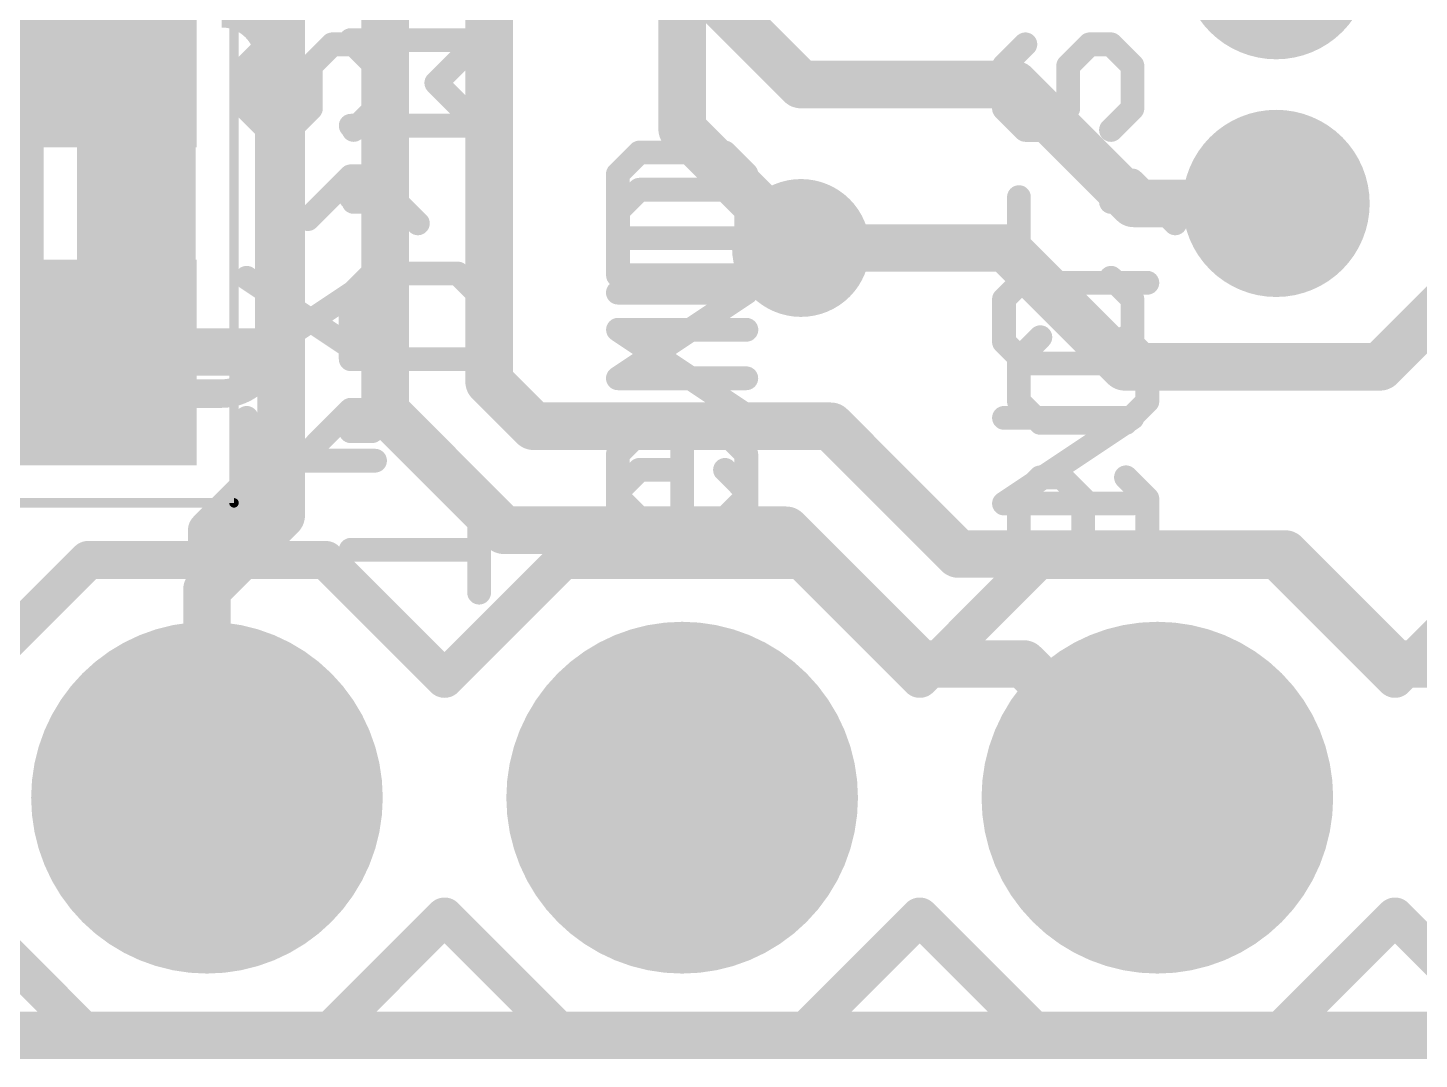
# Model space of a CAD drawing. Extents: x -0.3 to 20.6, y -0.3 to 38.4.
# Drawn here: x 7.93 to 15.37, y -0.13 to 5.38 of the extents above; entities that cross this region are included whole.
import ezdxf

# ---------------------------------------------------------------- set-up
doc = ezdxf.new("R2010")
doc.units = 0
for name, color, linetype in [('1', 12, 'CONTINUOUS'), ('16', 132, 'CONTINUOUS'), ('17', 110, 'CONTINUOUS'), ('18', 110, 'CONTINUOUS'), ('20', 53, 'CONTINUOUS'), ('21', 41, 'CONTINUOUS'), ('22', 40, 'CONTINUOUS'), ('39', 12, 'CONTINUOUS')]:
    doc.layers.add(name, color=color, linetype=linetype)

# ---------------------------------------------------------------- blocks, each defined once
blk = doc.blocks.new('ROUNDP')
at = {"const_width": 0.5}
blk.add_lwpolyline([(0, -0.25, 1), (0, 0.25, 1), (0, -0.25)], format="xyb", dxfattribs=at)
blk = doc.blocks.new('RECT')
blk.add_solid([(-0.5, -0.5), (0.5, -0.5), (-0.5, 0.5), (0.5, 0.5)])
blk = doc.blocks.new('ROUNDV')
at = {"const_width": 0.5}
blk.add_lwpolyline([(0, -0.25, 1), (0, 0.25, 1), (0, -0.25)], format="xyb", dxfattribs=at)

msp = doc.modelspace()

# ---------------------------------------------------------------- linework, layer by layer
at = {"layer": '1', "const_width": 0.254}
for points in [[(10.3981, 7.4613), (10.3981, 3.4925)], [(9.8425, 7.3025), (9.8425, 3.3338)], [(9.2869, 3.6513), (9.2869, 7.1438)], [(8.3344, 5.295), (8.3344, 6.4294)], [(10.922, 6.223), (12.065, 5.08)], [(12.065, 5.08), (13.208, 5.08)], [(13.843, 4.445), (13.208, 5.08)], [(14.605, 4.445), (13.843, 4.445)], [(15.875, 4.2862), (15.1606, 3.5719)], [(13.1604, 4.2069), (12.065, 4.2069)], [(13.7954, 3.5719), (13.1604, 4.2069)], [(8.3344, 3.595), (8.3906, 3.6513)], [(8.3906, 3.6513), (9.2869, 3.6513)], [(9.2869, 2.7781), (9.2869, 3.6513)], [(15.1606, 3.5719), (13.7954, 3.5719)], [(10.3981, 3.4925), (10.6363, 3.2544)], [(9.8425, 3.3338), (10.4775, 2.6987)], [(12.2238, 3.2544), (10.6363, 3.2544)], [(12.9064, 2.5718), (12.2238, 3.2544)], [(8.89, 2.3813), (9.2869, 2.7781)], [(10.4775, 2.6987), (11.9856, 2.6987)], [(11.9856, 2.6987), (12.7, 1.9844)], [(14.6526, 2.5718), (12.9064, 2.5718)], [(14.6526, 2.5718), (15.24, 1.9844)], [(8.89, 1.27), (8.89, 2.3813)], [(12.7, 1.9844), (13.2556, 1.9844)], [(13.2556, 1.9844), (13.97, 1.27)], [(15.24, 1.9844), (15.7956, 1.9844)], [(0, 0), (20.32, 0)]]:
    msp.add_lwpolyline(points, dxfattribs=at)
at = {"layer": '1', "const_width": 0.127}
for points in [[(8.2709, 5.295, 1), (8.3979, 5.295)], [(12.065, 5.1435, 1), (12.065, 5.0165)], [(13.2529, 5.1249, 1), (13.1631, 5.0351)], [(13.208, 5.0165, 1), (13.208, 5.1435)], [(12.0201, 5.0351, 1), (12.1099, 5.1249)], [(13.843, 4.5085, 1), (13.843, 4.3815)], [(13.7981, 4.4001, 1), (13.8879, 4.4899)], [(14.605, 4.3815, 1), (14.605, 4.5085)], [(12.065, 4.2704, 1), (12.065, 4.1434)], [(13.2053, 4.2518, 1), (13.1155, 4.162)], [(13.1604, 4.1434, 1), (13.1604, 4.2704)], [(8.3906, 3.7147, 1), (8.3906, 3.5878)], [(8.4355, 3.6063, 1), (8.3457, 3.6962)], [(9.3504, 3.6513, 1), (9.2234, 3.6513)], [(9.2869, 3.5878, 1), (9.2869, 3.7147)], [(8.2895, 3.6399, 1), (8.3793, 3.5501)], [(9.2234, 3.6513, 1), (9.3504, 3.6513)], [(13.7954, 3.6354, 1), (13.7954, 3.5084)], [(13.7505, 3.527, 1), (13.8403, 3.6168)], [(15.1157, 3.6168, 1), (15.2055, 3.527)], [(15.1606, 3.5084, 1), (15.1606, 3.6354)], [(10.443, 3.5374, 1), (10.3532, 3.4476)], [(10.3346, 3.4925, 1), (10.4616, 3.4925)], [(9.8874, 3.3787, 1), (9.7976, 3.2888)], [(9.779, 3.3338, 1), (9.906, 3.3338)], [(10.6363, 3.3179, 1), (10.6363, 3.1909)], [(10.5913, 3.2095, 1), (10.6812, 3.2993)], [(12.2687, 3.2993, 1), (12.1788, 3.2095)], [(12.2238, 3.1909, 1), (12.2238, 3.3179)], [(9.3318, 2.7332, 1), (9.242, 2.823)], [(9.2234, 2.7781, 1), (9.3504, 2.7781)], [(10.4775, 2.7622, 1), (10.4775, 2.6353)], [(10.4326, 2.6538, 1), (10.5224, 2.7437)], [(12.0305, 2.7437, 1), (11.9407, 2.6538)], [(11.9856, 2.6353, 1), (11.9856, 2.7622)], [(12.9064, 2.6353, 1), (12.9064, 2.5083)], [(12.8615, 2.5268, 1), (12.9513, 2.6167)], [(14.6975, 2.6167, 1), (14.6077, 2.5268)], [(14.6526, 2.5083, 1), (14.6526, 2.6353)], [(8.9535, 2.3813, 1), (8.8265, 2.3813)], [(8.8451, 2.4262, 1), (8.9349, 2.3363)], [(12.7, 2.0479, 1), (12.7, 1.9209)], [(12.6551, 1.9395, 1), (12.7449, 2.0293)], [(13.3005, 2.0293, 1), (13.2107, 1.9395)], [(13.2556, 1.9209, 1), (13.2556, 2.0479)], [(15.24, 2.0479, 1), (15.24, 1.9209)], [(15.1951, 1.9395, 1), (15.2849, 2.0293)], [(13.9251, 1.2251, 1), (14.0149, 1.3149)], [(8.8265, 1.27, 1), (8.9535, 1.27)]]:
    msp.add_lwpolyline(points, format="xyb", dxfattribs=at)
at = {"layer": '16', "const_width": 0.254}
for points in [[(11.43, 6.7469), (11.43, 4.8419)], [(8.3344, 6.4294), (8.3344, 4.6228)], [(11.43, 4.8419), (12.065, 4.2069)], [(8.3344, 4.6228), (8.5122, 4.445)], [(0, 0), (20.32, 0)]]:
    msp.add_lwpolyline(points, dxfattribs=at)
at = {"layer": '16', "const_width": 0.127}
for points in [[(11.4749, 4.8868, 1), (11.3851, 4.797)], [(11.3665, 4.8419, 1), (11.4935, 4.8419)], [(8.3793, 4.6677, 1), (8.2895, 4.5779)], [(8.2709, 4.6228, 1), (8.3979, 4.6228)], [(8.4673, 4.4001, 1), (8.5571, 4.4899)], [(12.0201, 4.162, 1), (12.1099, 4.2518)]]:
    msp.add_lwpolyline(points, format="xyb", dxfattribs=at)
at = {"layer": '20', "const_width": 0.2032}
msp.add_lwpolyline([(0, 0), (20.32, 0)], dxfattribs=at)
at = {"layer": '21'}
for points, const_width in [([(9.2165, 5.295), (9.1021, 5.1806)], 0.127), ([(9.4453, 5.1806), (9.5597, 5.295)], 0.127), ([(9.5597, 5.295), (9.6741, 5.295)], 0.127), ([(9.6741, 5.295), (9.7885, 5.1806)], 0.127), ([(13.2647, 5.295), (13.1503, 5.1806)], 0.127), ([(13.4935, 5.1806), (13.6079, 5.295)], 0.127), ([(13.6079, 5.295), (13.7223, 5.295)], 0.127), ([(13.7223, 5.295), (13.8367, 5.1806)], 0.127), ([(9.1021, 5.1806), (9.1021, 4.9518)], 0.127), ([(9.4453, 4.9518), (9.4453, 5.1806)], 0.127), ([(9.7885, 5.1806), (9.7885, 4.9518)], 0.127), ([(13.1503, 5.1806), (13.1503, 4.9518)], 0.127), ([(13.4935, 4.9518), (13.4935, 5.1806)], 0.127), ([(13.8367, 5.1806), (13.8367, 4.9518)], 0.127), ([(9.1021, 4.9518), (9.2165, 4.8374)], 0.127), ([(9.3309, 4.8374), (9.4453, 4.9518)], 0.127), ([(9.7885, 4.9518), (9.6741, 4.8374)], 0.127), ([(13.1503, 4.9518), (13.2647, 4.8374)], 0.127), ([(13.3791, 4.8374), (13.4935, 4.9518)], 0.127), ([(13.8367, 4.9518), (13.7223, 4.8374)], 0.127), ([(9.2165, 4.8374), (9.3309, 4.8374)], 0.127), ([(13.2647, 4.8374), (13.3791, 4.8374)], 0.127), ([(11.2009, 4.7167), (11.0865, 4.6023)], 0.127), ([(11.6585, 4.7167), (11.2009, 4.7167)], 0.127), ([(11.7729, 4.6023), (11.6585, 4.7167)], 0.127), ([(9.7885, 4.5673), (9.6741, 4.5673)], 0.127), ([(9.6741, 4.5673), (9.6741, 4.4529)], 0.127), ([(10.0173, 4.3385), (9.7885, 4.5673)], 0.127), ([(9.7885, 4.4529), (9.7885, 4.5673)], 0.127), ([(11.0865, 4.6023), (11.0865, 4.2591)], 0.127), ([(11.7729, 4.2591), (11.7729, 4.6023)], 0.127), ([(13.8367, 4.5673), (13.7223, 4.5673)], 0.127), ([(13.7223, 4.5673), (13.7223, 4.4529)], 0.127), ([(14.0654, 4.3385), (13.8367, 4.5673)], 0.127), ([(13.8367, 4.4529), (13.8367, 4.5673)], 0.127), ([(9.6741, 4.4529), (9.7885, 4.4529)], 0.127), ([(13.7223, 4.4529), (13.8367, 4.4529)], 0.127), ([(11.0865, 4.2591), (11.7729, 4.2591)], 0.127), ([(9.1021, 3.59), (9.7885, 4.0476)], 0.127), ([(9.1021, 4.0476), (9.7885, 3.59)], 0.127), ([(13.2647, 4.0476), (13.1503, 3.9332)], 0.127), ([(13.8367, 3.9332), (13.7223, 4.0476)], 0.127), ([(11.0865, 3.5107), (11.7729, 3.9683)], 0.127), ([(11.7729, 3.9683), (11.0865, 3.9683)], 0.127), ([(13.1503, 3.9332), (13.1503, 3.7044)], 0.127), ([(13.8367, 3.7044), (13.8367, 3.9332)], 0.127), ([(13.1503, 3.7044), (13.2647, 3.59)], 0.127), ([(13.7223, 3.59), (13.8367, 3.7044)], 0.127), ([(13.2647, 3.59), (13.7223, 3.59)], 0.127), ([(11.7729, 3.5107), (11.0865, 3.5107)], 0.127), ([(9.1021, 2.8416), (9.1021, 3.2992)], 0.127), ([(13.1503, 2.8416), (13.8367, 3.2992)], 0.127), ([(13.8367, 3.2992), (13.1503, 3.2992)], 0.127), ([(11.2009, 3.2198), (11.0865, 3.1054)], 0.127), ([(11.6585, 3.2198), (11.4297, 3.2198)], 0.127), ([(11.4297, 3.2198), (11.4297, 2.991)], 0.127), ([(11.7729, 3.1054), (11.6585, 3.2198)], 0.127), ([(9.7885, 3.0704), (9.1021, 3.0704)], 0.127), ([(11.0865, 3.1054), (11.0865, 2.8766)], 0.127), ([(11.7729, 2.8766), (11.7729, 3.1054)], 0.127), ([(11.0865, 2.8766), (11.2009, 2.7623)], 0.127), ([(11.6585, 2.7623), (11.7729, 2.8766)], 0.127), ([(13.8367, 2.8416), (13.1503, 2.8416)], 0.127), ([(11.2009, 2.7623), (11.6585, 2.7623)], 0.127), ([(7.62, 1.905), (8.255, 2.54)], 0.2032), ([(8.255, 2.54), (9.525, 2.54)], 0.2032), ([(9.525, 2.54), (10.16, 1.905)], 0.2032), ([(10.16, 1.905), (10.795, 2.54)], 0.2032), ([(10.795, 2.54), (12.065, 2.54)], 0.2032), ([(12.065, 2.54), (12.7, 1.905)], 0.2032), ([(13.335, 2.54), (12.7, 1.905)], 0.2032), ([(13.335, 2.54), (14.605, 2.54)], 0.2032), ([(14.605, 2.54), (15.24, 1.905)], 0.2032), ([(15.24, 1.905), (15.875, 2.54)], 0.2032), ([(8.255, 0), (7.62, 0.635)], 0.2032), ([(10.16, 0.635), (9.525, 0)], 0.2032), ([(10.795, 0), (10.16, 0.635)], 0.2032), ([(12.7, 0.635), (12.065, 0)], 0.2032), ([(12.7, 0.635), (13.335, 0)], 0.2032), ([(15.24, 0.635), (14.605, 0)], 0.2032), ([(15.875, 0), (15.24, 0.635)], 0.2032), ([(9.525, 0), (8.255, 0)], 0.2032), ([(12.065, 0), (10.795, 0)], 0.2032), ([(14.605, 0), (13.335, 0)], 0.2032)]:
    msp.add_lwpolyline(points, dxfattribs=dict(at, const_width=const_width))
for points, const_width in [([(9.239, 5.2725, 1), (9.1941, 5.3174)], 0.0635), ([(9.5597, 5.3267, 1), (9.5597, 5.2632)], 0.0635), ([(9.5822, 5.2725, 1), (9.5373, 5.3174)], 0.0635), ([(9.6966, 5.3174, 1), (9.6517, 5.2725)], 0.0635), ([(9.6741, 5.2632, 1), (9.6741, 5.3267)], 0.0635), ([(13.2871, 5.2725, 1), (13.2422, 5.3174)], 0.0635), ([(13.6079, 5.3267, 1), (13.6079, 5.2632)], 0.0635), ([(13.6303, 5.2725, 1), (13.5854, 5.3174)], 0.0635), ([(13.7447, 5.3174, 1), (13.6998, 5.2725)], 0.0635), ([(13.7223, 5.2632, 1), (13.7223, 5.3267)], 0.0635), ([(9.1339, 5.1806, 1), (9.0704, 5.1806)], 0.0635), ([(9.0797, 5.203, 1), (9.1246, 5.1581)], 0.0635), ([(9.4771, 5.1806, 1), (9.4136, 5.1806)], 0.0635), ([(9.4229, 5.203, 1), (9.4678, 5.1581)], 0.0635), ([(9.8203, 5.1806, 1), (9.7568, 5.1806)], 0.0635), ([(9.7661, 5.1581, 1), (9.811, 5.203)], 0.0635), ([(13.182, 5.1806, 1), (13.1185, 5.1806)], 0.0635), ([(13.1278, 5.203, 1), (13.1727, 5.1581)], 0.0635), ([(13.5252, 5.1806, 1), (13.4617, 5.1806)], 0.0635), ([(13.471, 5.203, 1), (13.5159, 5.1581)], 0.0635), ([(13.8684, 5.1806, 1), (13.8049, 5.1806)], 0.0635), ([(13.8142, 5.1581, 1), (13.8591, 5.203)], 0.0635), ([(9.0704, 4.9518, 1), (9.1339, 4.9518)], 0.0635), ([(9.1246, 4.9742, 1), (9.0797, 4.9293)], 0.0635), ([(9.4136, 4.9518, 1), (9.4771, 4.9518)], 0.0635), ([(9.4678, 4.9293, 1), (9.4229, 4.9742)], 0.0635), ([(9.7568, 4.9518, 1), (9.8203, 4.9518)], 0.0635), ([(9.811, 4.9293, 1), (9.7661, 4.9742)], 0.0635), ([(13.1185, 4.9518, 1), (13.182, 4.9518)], 0.0635), ([(13.1727, 4.9742, 1), (13.1278, 4.9293)], 0.0635), ([(13.4617, 4.9518, 1), (13.5252, 4.9518)], 0.0635), ([(13.5159, 4.9293, 1), (13.471, 4.9742)], 0.0635), ([(13.8049, 4.9518, 1), (13.8684, 4.9518)], 0.0635), ([(13.8591, 4.9293, 1), (13.8142, 4.9742)], 0.0635), ([(9.2165, 4.8692, 1), (9.2165, 4.8057)], 0.0635), ([(9.1941, 4.8149, 1), (9.239, 4.8599)], 0.0635), ([(9.3085, 4.8599, 1), (9.3534, 4.8149)], 0.0635), ([(9.3309, 4.8057, 1), (9.3309, 4.8692)], 0.0635), ([(9.6517, 4.8599, 1), (9.6966, 4.8149)], 0.0635), ([(13.2647, 4.8692, 1), (13.2647, 4.8057)], 0.0635), ([(13.2422, 4.8149, 1), (13.2871, 4.8599)], 0.0635), ([(13.3566, 4.8599, 1), (13.4015, 4.8149)], 0.0635), ([(13.3791, 4.8057, 1), (13.3791, 4.8692)], 0.0635), ([(13.6998, 4.8599, 1), (13.7447, 4.8149)], 0.0635), ([(11.2009, 4.7484, 1), (11.2009, 4.6849)], 0.0635), ([(11.2234, 4.6942, 1), (11.1785, 4.7391)], 0.0635), ([(11.681, 4.7391, 1), (11.6361, 4.6942)], 0.0635), ([(11.6585, 4.6849, 1), (11.6585, 4.7484)], 0.0635), ([(9.6741, 4.599, 1), (9.6741, 4.5355)], 0.0635), ([(9.7059, 4.5673, 1), (9.6424, 4.5673)], 0.0635), ([(9.8203, 4.5673, 1), (9.7568, 4.5673)], 0.0635), ([(9.811, 4.5897, 1), (9.7661, 4.5448)], 0.0635), ([(9.7885, 4.5355, 1), (9.7885, 4.599)], 0.0635), ([(11.1183, 4.6023, 1), (11.0548, 4.6023)], 0.0635), ([(11.0641, 4.6247, 1), (11.109, 4.5798)], 0.0635), ([(11.8047, 4.6023, 1), (11.7411, 4.6023)], 0.0635), ([(11.7504, 4.5798, 1), (11.7954, 4.6247)], 0.0635), ([(13.754, 4.5673, 1), (13.6905, 4.5673)], 0.0635), ([(13.7223, 4.599, 1), (13.7223, 4.5355)], 0.0635), ([(13.8684, 4.5673, 1), (13.8049, 4.5673)], 0.0635), ([(13.8591, 4.5897, 1), (13.8142, 4.5448)], 0.0635), ([(13.8367, 4.5355, 1), (13.8367, 4.599)], 0.0635), ([(9.6741, 4.4846, 1), (9.6741, 4.4211)], 0.0635), ([(9.6424, 4.4529, 1), (9.7059, 4.4529)], 0.0635), ([(9.7568, 4.4529, 1), (9.8203, 4.4529)], 0.0635), ([(9.7885, 4.4211, 1), (9.7885, 4.4846)], 0.0635), ([(13.6905, 4.4529, 1), (13.754, 4.4529)], 0.0635), ([(13.7223, 4.4846, 1), (13.7223, 4.4211)], 0.0635), ([(13.8049, 4.4529, 1), (13.8684, 4.4529)], 0.0635), ([(13.8367, 4.4211, 1), (13.8367, 4.4846)], 0.0635), ([(9.9949, 4.316, 1), (10.0398, 4.3609)], 0.0635), ([(14.043, 4.316, 1), (14.0879, 4.3609)], 0.0635), ([(11.0865, 4.2908, 1), (11.0865, 4.2273)], 0.0635), ([(11.7729, 4.2273, 1), (11.7729, 4.2908)], 0.0635), ([(11.0548, 4.2591, 1), (11.1183, 4.2591)], 0.0635), ([(11.7411, 4.2591, 1), (11.8047, 4.2591)], 0.0635), ([(9.1198, 4.074, 1), (9.0845, 4.0212)], 0.0635), ([(9.8061, 4.0212, 1), (9.7709, 4.074)], 0.0635), ([(13.2871, 4.0252, 1), (13.2422, 4.0701)], 0.0635), ([(13.7447, 4.0701, 1), (13.6998, 4.0252)], 0.0635), ([(11.0865, 4, 1), (11.0865, 3.9365)], 0.0635), ([(11.7905, 3.9418, 1), (11.7553, 3.9947)], 0.0635), ([(11.7729, 3.9365, 1), (11.7729, 4)], 0.0635), ([(13.182, 3.9332, 1), (13.1185, 3.9332)], 0.0635), ([(13.1278, 3.9557, 1), (13.1727, 3.9108)], 0.0635), ([(13.8684, 3.9332, 1), (13.8049, 3.9332)], 0.0635), ([(13.8142, 3.9108, 1), (13.8591, 3.9557)], 0.0635), ([(13.1185, 3.7044, 1), (13.182, 3.7044)], 0.0635), ([(13.1727, 3.7269, 1), (13.1278, 3.682)], 0.0635), ([(13.8049, 3.7044, 1), (13.8684, 3.7044)], 0.0635), ([(13.8591, 3.682, 1), (13.8142, 3.7269)], 0.0635), ([(9.0845, 3.6165, 1), (9.1198, 3.5636)], 0.0635), ([(9.7709, 3.5636, 1), (9.8061, 3.6165)], 0.0635), ([(13.2647, 3.6218, 1), (13.2647, 3.5583)], 0.0635), ([(13.2422, 3.5676, 1), (13.2871, 3.6125)], 0.0635), ([(13.6998, 3.6125, 1), (13.7447, 3.5676)], 0.0635), ([(13.7223, 3.5583, 1), (13.7223, 3.6218)], 0.0635), ([(11.0865, 3.5424, 1), (11.0865, 3.4789)], 0.0635), ([(11.7729, 3.4789, 1), (11.7729, 3.5424)], 0.0635), ([(11.0689, 3.5371, 1), (11.1041, 3.4842)], 0.0635), ([(9.1339, 3.2992, 1), (9.0704, 3.2992)], 0.0635), ([(13.1503, 3.331, 1), (13.1503, 3.2675)], 0.0635), ([(13.8543, 3.2728, 1), (13.819, 3.3256)], 0.0635), ([(13.8367, 3.2675, 1), (13.8367, 3.331)], 0.0635), ([(11.2234, 3.1974, 1), (11.1785, 3.2423)], 0.0635), ([(11.4297, 3.2516, 1), (11.4297, 3.1881)], 0.0635), ([(11.4615, 3.2198, 1), (11.398, 3.2198)], 0.0635), ([(11.681, 3.2423, 1), (11.6361, 3.1974)], 0.0635), ([(11.6585, 3.1881, 1), (11.6585, 3.2516)], 0.0635), ([(9.1021, 3.1022, 1), (9.1021, 3.0387)], 0.0635), ([(9.7885, 3.0387, 1), (9.7885, 3.1022)], 0.0635), ([(11.1183, 3.1054, 1), (11.0548, 3.1054)], 0.0635), ([(11.0641, 3.1279, 1), (11.109, 3.083)], 0.0635), ([(11.8047, 3.1054, 1), (11.7411, 3.1054)], 0.0635), ([(11.7504, 3.083, 1), (11.7954, 3.1279)], 0.0635), ([(11.398, 2.991, 1), (11.4615, 2.991)], 0.0635), ([(11.0548, 2.8766, 1), (11.1183, 2.8766)], 0.0635), ([(11.109, 2.8991, 1), (11.0641, 2.8542)], 0.0635), ([(11.7411, 2.8766, 1), (11.8047, 2.8766)], 0.0635), ([(11.7954, 2.8542, 1), (11.7504, 2.8991)], 0.0635), ([(13.1503, 2.8734, 1), (13.1503, 2.8099)], 0.0635), ([(13.8367, 2.8099, 1), (13.8367, 2.8734)], 0.0635), ([(9.0704, 2.8416, 1), (9.1339, 2.8416)], 0.0635), ([(13.1327, 2.868, 1), (13.1679, 2.8152)], 0.0635), ([(11.2009, 2.794, 1), (11.2009, 2.7305)], 0.0635), ([(11.1785, 2.7398, 1), (11.2234, 2.7847)], 0.0635), ([(11.6361, 2.7847, 1), (11.681, 2.7398)], 0.0635), ([(11.6585, 2.7305, 1), (11.6585, 2.794)], 0.0635), ([(8.255, 2.5908, 1), (8.255, 2.4892)], 0.1016), ([(8.2909, 2.5041, 1), (8.2191, 2.5759)], 0.1016), ([(9.5609, 2.5759, 1), (9.4891, 2.5041)], 0.1016), ([(9.525, 2.4892, 1), (9.525, 2.5908)], 0.1016), ([(10.795, 2.5908, 1), (10.795, 2.4892)], 0.1016), ([(10.8309, 2.5041, 1), (10.7591, 2.5759)], 0.1016), ([(12.1009, 2.5759, 1), (12.0291, 2.5041)], 0.1016), ([(12.065, 2.4892, 1), (12.065, 2.5908)], 0.1016), ([(13.335, 2.5908, 1), (13.335, 2.4892)], 0.1016), ([(13.3709, 2.5041, 1), (13.2991, 2.5759)], 0.1016), ([(14.6409, 2.5759, 1), (14.5691, 2.5041)], 0.1016), ([(14.605, 2.4892, 1), (14.605, 2.5908)], 0.1016), ([(10.1241, 1.9409, 1), (10.1959, 1.8691)], 0.1016), ([(10.1241, 1.8691, 1), (10.1959, 1.9409)], 0.1016), ([(12.6641, 1.9409, 1), (12.7359, 1.8691)], 0.1016), ([(12.6641, 1.8691, 1), (12.7359, 1.9409)], 0.1016), ([(15.2041, 1.9409, 1), (15.2759, 1.8691)], 0.1016), ([(15.2041, 1.8691, 1), (15.2759, 1.9409)], 0.1016), ([(10.1959, 0.6709, 1), (10.1241, 0.5991)], 0.1016), ([(10.1959, 0.5991, 1), (10.1241, 0.6709)], 0.1016), ([(12.7359, 0.6709, 1), (12.6641, 0.5991)], 0.1016), ([(12.7359, 0.5991, 1), (12.6641, 0.6709)], 0.1016), ([(15.2759, 0.6709, 1), (15.2041, 0.5991)], 0.1016), ([(15.2759, 0.5991, 1), (15.2041, 0.6709)], 0.1016), ([(8.255, 0.0508, 1), (8.255, -0.0508)], 0.1016), ([(8.2191, -0.0359, 1), (8.2909, 0.0359)], 0.1016), ([(9.4891, 0.0359, 1), (9.5609, -0.0359)], 0.1016), ([(9.525, -0.0508, 1), (9.525, 0.0508)], 0.1016), ([(10.795, 0.0508, 1), (10.795, -0.0508)], 0.1016), ([(10.7591, -0.0359, 1), (10.8309, 0.0359)], 0.1016), ([(12.0291, 0.0359, 1), (12.1009, -0.0359)], 0.1016), ([(12.065, -0.0508, 1), (12.065, 0.0508)], 0.1016), ([(13.335, 0.0508, 1), (13.335, -0.0508)], 0.1016), ([(13.2991, -0.0359, 1), (13.3709, 0.0359)], 0.1016), ([(14.5691, 0.0359, 1), (14.6409, -0.0359)], 0.1016), ([(14.605, -0.0508, 1), (14.605, 0.0508)], 0.1016)]:
    msp.add_lwpolyline(points, format="xyb", dxfattribs=dict(at, const_width=const_width))
at = {"layer": '22'}
for points, const_width in [([(9.2234, 5.207, 0.4142), (8.9694, 5.461)], 0.1524), ([(9.6584, 5.3494, 1), (9.6584, 5.2859)], 0.0635), ([(10.3672, 5.2952, 1), (10.3223, 5.3401)], 0.0635), ([(10.3447, 5.2859, 1), (10.3447, 5.3494)], 0.0635), ([(9.2615, 5.207, 1), (9.1853, 5.207)], 0.0762), ([(9.1853, 5.207, 1), (9.2615, 5.207)], 0.0762), ([(10.1384, 5.1113, 1), (10.0935, 5.0664)], 0.0635), ([(10.0935, 5.1113, 1), (10.1384, 5.0664)], 0.0635), ([(9.6584, 4.8918, 1), (9.6584, 4.8283)], 0.0635), ([(10.3223, 4.8376, 1), (10.3672, 4.8825)], 0.0635), ([(10.3447, 4.8283, 1), (10.3447, 4.8918)], 0.0635), ([(9.6901, 4.5899, 1), (9.6266, 4.5899)], 0.0635), ([(9.6584, 4.6217, 1), (9.6584, 4.5582)], 0.0635), ([(9.6808, 4.5675, 1), (9.6359, 4.6124)], 0.0635), ([(9.8045, 4.5899, 1), (9.741, 4.5899)], 0.0635), ([(9.7727, 4.5582, 1), (9.7727, 4.6217)], 0.0635), ([(9.6584, 4.5073, 1), (9.6584, 4.4438)], 0.0635), ([(9.7727, 4.4438, 1), (9.7727, 4.5073)], 0.0635), ([(11.2015, 4.55, 1), (11.2015, 4.4865)], 0.0635), ([(11.2239, 4.4958, 1), (11.179, 4.5407)], 0.0635), ([(11.6815, 4.5407, 1), (11.6366, 4.4958)], 0.0635), ([(11.6591, 4.4865, 1), (11.6591, 4.55)], 0.0635), ([(13.262, 4.4785, 1), (13.1985, 4.4785)], 0.0635), ([(9.6266, 4.4755, 1), (9.6901, 4.4755)], 0.0635), ([(9.741, 4.4755, 1), (9.8045, 4.4755)], 0.0635), ([(11.1189, 4.4038, 1), (11.0554, 4.4038)], 0.0635), ([(11.8052, 4.4038, 1), (11.7417, 4.4038)], 0.0635), ([(9.4071, 4.3836, 1), (9.452, 4.3387)], 0.0635), ([(11.0646, 4.4263, 1), (11.1096, 4.3814)], 0.0635), ([(11.751, 4.3814, 1), (11.7959, 4.4263)], 0.0635), ([(9.7727, 4.1021, 1), (9.7727, 4.0386)], 0.0635), ([(9.7952, 4.0479, 1), (9.7503, 4.0928)], 0.0635), ([(10.2528, 4.0928, 1), (10.2079, 4.0479)], 0.0635), ([(10.2303, 4.0386, 1), (10.2303, 4.1021)], 0.0635), ([(11.0871, 4.0924, 1), (11.0871, 4.0289)], 0.0635), ([(11.0554, 4.0606, 1), (11.1189, 4.0606)], 0.0635), ([(11.7417, 4.0606, 1), (11.8052, 4.0606)], 0.0635), ([(11.7735, 4.0289, 1), (11.7735, 4.0924)], 0.0635), ([(9.6901, 3.9559, 1), (9.6266, 3.9559)], 0.0635), ([(10.3765, 3.9559, 1), (10.313, 3.9559)], 0.0635), ([(13.2302, 4.0527, 1), (13.2302, 3.9892)], 0.0635), ([(13.1985, 4.021, 1), (13.262, 4.021)], 0.0635), ([(13.9166, 3.9892, 1), (13.9166, 4.0527)], 0.0635), ([(9.6359, 3.9784, 1), (9.6808, 3.9335)], 0.0635), ([(10.3223, 3.9335, 1), (10.3672, 3.9784)], 0.0635), ([(11.1047, 3.7962, 1), (11.0695, 3.7434)], 0.0635), ([(11.0871, 3.8016, 1), (11.0871, 3.7381)], 0.0635), ([(11.7735, 3.7381, 1), (11.7735, 3.8016)], 0.0635), ([(13.3671, 3.7077, 1), (13.3222, 3.7526)], 0.0635), ([(13.8247, 3.7526, 1), (13.7798, 3.7077)], 0.0635), ([(8.9694, 3.429, 0.4142), (9.2234, 3.683)], 0.1524), ([(9.2615, 3.683, 1), (9.1853, 3.683)], 0.0762), ([(9.1853, 3.683, 1), (9.2615, 3.683)], 0.0762), ([(9.6266, 3.6127, 1), (9.6901, 3.6127)], 0.0635), ([(9.6584, 3.6445, 1), (9.6584, 3.581)], 0.0635), ([(10.313, 3.6127, 1), (10.3765, 3.6127)], 0.0635), ([(10.3447, 3.581, 1), (10.3447, 3.6445)], 0.0635), ([(13.262, 3.6157, 1), (13.1985, 3.6157)], 0.0635), ([(13.2078, 3.6382, 1), (13.2527, 3.5933)], 0.0635), ([(13.9484, 3.6157, 1), (13.8849, 3.6157)], 0.0635), ([(13.8942, 3.5933, 1), (13.9391, 3.6382)], 0.0635), ([(8.9694, 3.4671, 1), (8.9694, 3.3909)], 0.0762), ([(8.9694, 3.3909, 1), (8.9694, 3.4671)], 0.0762), ([(13.2527, 3.4094, 1), (13.2078, 3.3645)], 0.0635), ([(13.9391, 3.3645, 1), (13.8942, 3.4094)], 0.0635), ([(9.6901, 3.3426, 1), (9.6266, 3.3426)], 0.0635), ([(9.6584, 3.3743, 1), (9.6584, 3.3108)], 0.0635), ([(9.6808, 3.3201, 1), (9.6359, 3.365)], 0.0635), ([(9.8045, 3.3426, 1), (9.741, 3.3426)], 0.0635), ([(9.7727, 3.3108, 1), (9.7727, 3.3743)], 0.0635), ([(11.0871, 3.344, 1), (11.0871, 3.2805)], 0.0635), ([(11.7559, 3.2858, 1), (11.7911, 3.3386)], 0.0635), ([(11.7735, 3.2805, 1), (11.7735, 3.344)], 0.0635), ([(13.1985, 3.3869, 1), (13.262, 3.3869)], 0.0635), ([(13.8849, 3.3869, 1), (13.9484, 3.3869)], 0.0635), ([(9.6584, 3.2599, 1), (9.6584, 3.1964)], 0.0635), ([(9.7727, 3.1964, 1), (9.7727, 3.2599)], 0.0635), ([(13.3446, 3.3043, 1), (13.3446, 3.2408)], 0.0635), ([(13.3222, 3.2501, 1), (13.3671, 3.295)], 0.0635), ([(13.7798, 3.295, 1), (13.8247, 3.2501)], 0.0635), ([(13.8022, 3.2408, 1), (13.8022, 3.3043)], 0.0635), ([(9.6266, 3.2282, 1), (9.6901, 3.2282)], 0.0635), ([(9.741, 3.2282, 1), (9.8045, 3.2282)], 0.0635), ([(9.4071, 3.1362, 1), (9.452, 3.0913)], 0.0635), ([(11.2015, 3.0532, 1), (11.2015, 2.9897)], 0.0635), ([(11.2239, 2.999, 1), (11.179, 3.0439)], 0.0635), ([(11.462, 3.0214, 1), (11.3985, 3.0214)], 0.0635), ([(11.4303, 2.9897, 1), (11.4303, 3.0532)], 0.0635), ([(11.6815, 3.0439, 1), (11.6366, 2.999)], 0.0635), ([(9.164, 2.901, 1), (9.0922, 2.9728)], 0.1016), ([(13.3446, 3.0135, 1), (13.3446, 2.95)], 0.0635), ([(13.3671, 2.9593, 1), (13.3222, 3.0042)], 0.0635), ([(13.4815, 3.0042, 1), (13.4366, 2.9593)], 0.0635), ([(13.459, 2.95, 1), (13.459, 3.0135)], 0.0635), ([(13.8247, 3.0042, 1), (13.7798, 2.9593)], 0.0635), ([(11.0646, 2.9295, 1), (11.1096, 2.8846)], 0.0635), ([(11.1189, 2.907, 1), (11.0554, 2.907)], 0.0635), ([(11.8052, 2.907, 1), (11.7417, 2.907)], 0.0635), ([(11.751, 2.8846, 1), (11.7959, 2.9295)], 0.0635), ([(13.262, 2.8673, 1), (13.1985, 2.8673)], 0.0635), ([(13.2078, 2.8898, 1), (13.2527, 2.8449)], 0.0635), ([(13.6052, 2.8673, 1), (13.5417, 2.8673)], 0.0635), ([(13.551, 2.8449, 1), (13.5959, 2.8898)], 0.0635), ([(13.9484, 2.8673, 1), (13.8849, 2.8673)], 0.0635), ([(13.8942, 2.8449, 1), (13.9391, 2.8898)], 0.0635), ([(10.3765, 2.823, 1), (10.313, 2.823)], 0.0635), ([(8.9408, 2.6987, 1), (8.8392, 2.6987)], 0.1016), ([(8.8541, 2.7347, 1), (8.9259, 2.6628)], 0.1016), ([(11.3985, 2.7926, 1), (11.462, 2.7926)], 0.0635), ([(11.1096, 2.7007, 1), (11.0646, 2.6558)], 0.0635), ([(11.0554, 2.6782, 1), (11.1189, 2.6782)], 0.0635), ([(11.7417, 2.6782, 1), (11.8052, 2.6782)], 0.0635), ([(11.7959, 2.6558, 1), (11.751, 2.7007)], 0.0635), ([(13.2527, 2.661, 1), (13.2078, 2.6161)], 0.0635), ([(13.5959, 2.661, 1), (13.551, 2.6161)], 0.0635), ([(13.9391, 2.6161, 1), (13.8942, 2.661)], 0.0635), ([(9.6584, 2.6259, 1), (9.6584, 2.5624)], 0.0635), ([(10.3447, 2.5624, 1), (10.3447, 2.6259)], 0.0635), ([(11.2015, 2.5956, 1), (11.2015, 2.5321)], 0.0635), ([(11.179, 2.5414, 1), (11.2239, 2.5863)], 0.0635), ([(11.6366, 2.5863, 1), (11.6815, 2.5414)], 0.0635), ([(11.6591, 2.5321, 1), (11.6591, 2.5956)], 0.0635), ([(13.1985, 2.6385, 1), (13.262, 2.6385)], 0.0635), ([(13.5417, 2.6385, 1), (13.6052, 2.6385)], 0.0635), ([(13.8849, 2.6385, 1), (13.9484, 2.6385)], 0.0635), ([(8.8392, 2.54, 1), (8.9408, 2.54)], 0.1016), ([(13.3222, 2.5017, 1), (13.3671, 2.5466)], 0.0635), ([(13.6878, 2.5559, 1), (13.6878, 2.4924)], 0.0635), ([(13.6654, 2.5017, 1), (13.7103, 2.5466)], 0.0635), ([(13.7798, 2.5466, 1), (13.8247, 2.5017)], 0.0635), ([(13.8022, 2.4924, 1), (13.8022, 2.5559)], 0.0635), ([(10.313, 2.3654, 1), (10.3765, 2.3654)], 0.0635)]:
    msp.add_lwpolyline(points, format="xyb", dxfattribs=dict(at, const_width=const_width))
for points, const_width in [([(10.3447, 5.3177), (9.6584, 5.3177)], 0.127), ([(10.1159, 5.0889), (10.3447, 5.3177)], 0.127), ([(9.2234, 5.207), (9.2234, 3.683)], 0.1524), ([(10.3447, 4.8601), (10.1159, 5.0889)], 0.127), ([(9.6584, 4.8601), (10.3447, 4.8601)], 0.127), ([(9.4296, 4.3612), (9.6584, 4.5899)], 0.127), ([(9.6584, 4.5899), (9.7727, 4.5899)], 0.127), ([(9.6584, 4.4755), (9.6584, 4.5899)], 0.127), ([(9.7727, 4.5899), (9.7727, 4.4755)], 0.127), ([(9.7727, 4.4755), (9.6584, 4.4755)], 0.127), ([(11.0871, 4.4038), (11.2015, 4.5182)], 0.127), ([(11.2015, 4.5182), (11.6591, 4.5182)], 0.127), ([(11.6591, 4.5182), (11.7735, 4.4038)], 0.127), ([(13.2302, 4.021), (13.2302, 4.4785)], 0.127), ([(11.0871, 4.0606), (11.0871, 4.4038)], 0.127), ([(11.7735, 4.4038), (11.7735, 4.0606)], 0.127), ([(9.6584, 3.9559), (9.7727, 4.0703)], 0.127), ([(9.7727, 4.0703), (10.2303, 4.0703)], 0.127), ([(10.2303, 4.0703), (10.3447, 3.9559)], 0.127), ([(11.7735, 4.0606), (11.0871, 4.0606)], 0.127), ([(9.6584, 3.6127), (9.6584, 3.9559)], 0.127), ([(10.3447, 3.9559), (10.3447, 3.6127)], 0.127), ([(13.9166, 4.021), (13.2302, 4.021)], 0.127), ([(11.7735, 3.3122), (11.0871, 3.7698)], 0.127), ([(11.0871, 3.7698), (11.7735, 3.7698)], 0.127), ([(13.2302, 3.6157), (13.3446, 3.7301)], 0.127), ([(13.8022, 3.7301), (13.9166, 3.6157)], 0.127), ([(10.3447, 3.6127), (9.6584, 3.6127)], 0.127), ([(13.2302, 3.3869), (13.2302, 3.6157)], 0.127), ([(13.9166, 3.6157), (13.9166, 3.3869)], 0.127), ([(6.4294, 3.429), (8.9694, 3.429)], 0.1524), ([(13.3446, 3.2725), (13.2302, 3.3869)], 0.127), ([(13.9166, 3.3869), (13.8022, 3.2725)], 0.127), ([(9.4296, 3.1138), (9.6584, 3.3426)], 0.127), ([(9.6584, 3.3426), (9.7727, 3.3426)], 0.127), ([(9.6584, 3.2282), (9.6584, 3.3426)], 0.127), ([(9.7727, 3.3426), (9.7727, 3.2282)], 0.127), ([(11.0871, 3.3122), (11.7735, 3.3122)], 0.127), ([(9.7727, 3.2282), (9.6584, 3.2282)], 0.127), ([(13.8022, 3.2725), (13.3446, 3.2725)], 0.127), ([(11.0871, 2.907), (11.2015, 3.0214)], 0.127), ([(11.2015, 3.0214), (11.4303, 3.0214)], 0.127), ([(11.4303, 3.0214), (11.4303, 2.7926)], 0.127), ([(11.6591, 3.0214), (11.7735, 2.907)], 0.127), ([(8.89, 2.6987), (9.1281, 2.9369)], 0.2032), ([(13.3446, 2.9817), (13.2302, 2.8673)], 0.127), ([(13.459, 2.9817), (13.3446, 2.9817)], 0.127), ([(13.5734, 2.8673), (13.459, 2.9817)], 0.127), ([(13.8022, 2.9817), (13.9166, 2.8673)], 0.127), ([(11.0871, 2.6782), (11.0871, 2.907)], 0.127), ([(11.7735, 2.907), (11.7735, 2.6782)], 0.127), ([(13.2302, 2.8673), (13.2302, 2.6385)], 0.127), ([(13.5734, 2.6385), (13.5734, 2.8673)], 0.127), ([(13.9166, 2.8673), (13.9166, 2.6385)], 0.127), ([(10.3447, 2.3654), (10.3447, 2.823)], 0.127), ([(8.89, 2.54), (8.89, 2.6987)], 0.2032), ([(11.2015, 2.5638), (11.0871, 2.6782)], 0.127), ([(11.7735, 2.6782), (11.6591, 2.5638)], 0.127), ([(13.2302, 2.6385), (13.3446, 2.5241)], 0.127), ([(13.6878, 2.5241), (13.5734, 2.6385)], 0.127), ([(13.9166, 2.6385), (13.8022, 2.5241)], 0.127), ([(9.6584, 2.5942), (10.3447, 2.5942)], 0.127), ([(11.6591, 2.5638), (11.2015, 2.5638)], 0.127), ([(13.8022, 2.5241), (13.6878, 2.5241)], 0.127)]:
    msp.add_lwpolyline(points, dxfattribs=dict(at, const_width=const_width))
at = {"layer": '39', "const_width": 0.0508}
for points in [[(9.0344, 6.045), (9.0344, 2.845)], [(9.0344, 2.845), (7.6344, 2.845)]]:
    msp.add_lwpolyline(points, dxfattribs=at)
at = {"layer": '39', "const_width": 0.0254}
for points in [[(9.0217, 2.845, 1), (9.0471, 2.845)], [(9.0344, 2.8323, 1), (9.0344, 2.8577)]]:
    msp.add_lwpolyline(points, format="xyb", dxfattribs=at)

# ---------------------------------------------------------------- block references
at = {"layer": '1', "xscale": 1.1, "rotation": 270}
for p in [(8.3344, 5.295), (8.3344, 3.595)]:
    msp.add_blockref('RECT', p, dxfattribs=at)
at = {"layer": '16', "xscale": 0.635, "yscale": 1.27}
for p in [(7.6994, 4.445), (8.5122, 4.445)]:
    msp.add_blockref('RECT', p, dxfattribs=at)
at = {"layer": '17', "rotation": 90}
for p in [(14.605, 5.715), (14.605, 5.715), (14.605, 4.445), (14.605, 4.445)]:
    msp.add_blockref('ROUNDP', p, dxfattribs=at)
at = {"layer": '17', "xscale": 1.8796, "yscale": 1.8796, "rotation": 90}
for p in [(8.89, 1.27), (8.89, 1.27), (11.43, 1.27), (11.43, 1.27), (13.97, 1.27), (13.97, 1.27)]:
    msp.add_blockref('ROUNDP', p, dxfattribs=at)
at = {"layer": '18', "xscale": 0.7366, "yscale": 0.7366}
msp.add_blockref('ROUNDV', (12.065, 4.2069), dxfattribs=at)
msp.add_blockref('ROUNDV', (12.065, 4.2069), dxfattribs=at)

doc.saveas('drawing.dxf')
